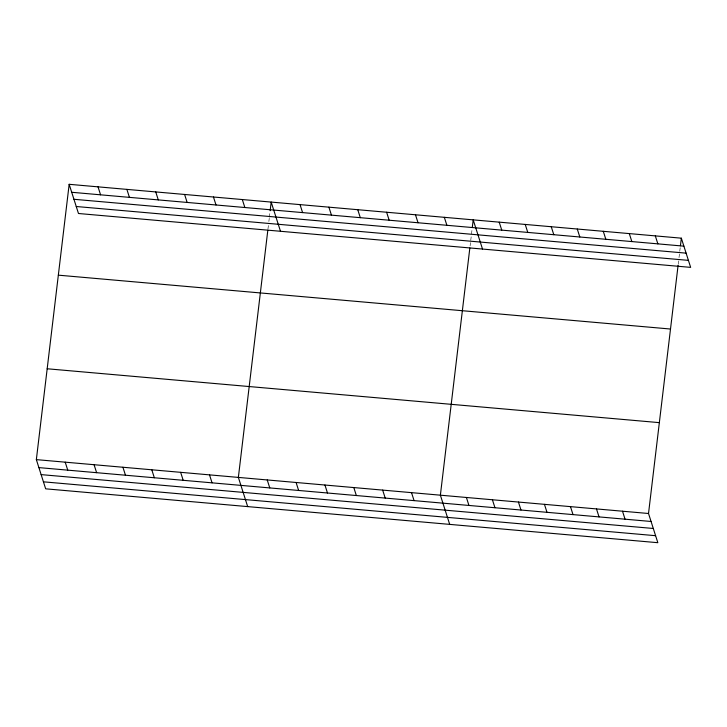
<?xml version="1.0" encoding="UTF-8"?>
<svg xmlns="http://www.w3.org/2000/svg" width="727" height="727" viewBox="0 0 727 727"><rect width="100%" height="100%" fill="white"/><g stroke="black" fill="none" stroke-linecap="round" stroke-linejoin="round"><path stroke-width="0.55" stroke-dasharray="3.63 2.73" d="M267.954 229.123L268.472 224.797M268.863 221.553L269.244 218.309M269.372 217.228L270.017 211.821M470.105 245.817L470.487 242.573M470.742 240.41L472.168 228.514M678.236 264.137L678.627 260.893M679.009 257.649L680.299 246.826"/><path stroke-width="1.09" d="M678.109 265.219L648.52 513.498L657.835 542.696L45.665 488.826L36.35 459.628L69.165 184.304L681.335 238.174L690.65 267.372L78.48 213.502L69.165 184.304M267.827 230.205L238.365 477.403L247.68 506.601M270.144 210.739L271.18 202.088L280.495 231.277M469.842 247.98L440.38 495.187L449.695 524.376M472.296 227.433L473.195 219.863L482.51 249.052M680.427 245.744L681.335 238.174M71.709 192.282L683.88 246.153M73.945 199.289L686.115 253.15M76.244 206.504L688.414 260.366M58.333 275.16L670.503 329.031M47.182 368.771L659.344 422.641M36.35 459.628L648.52 513.498M38.894 467.606L651.065 521.477M41.13 474.613L653.3 528.474M43.429 481.819L655.6 535.69M655.318 235.884L657.862 243.863M629.3 233.594L631.845 241.573M603.283 231.304L605.827 239.283M577.265 229.014L579.81 236.993M551.248 226.724L553.792 234.703M622.503 511.208L625.047 519.187M525.23 224.443L527.775 232.422M596.485 508.918L599.03 516.897M499.213 222.153L501.757 230.132M570.468 506.628L573.012 514.607M544.45 504.338L546.995 512.317M444.333 217.318L446.878 225.297M518.433 502.048L520.977 510.027M415.48 214.783L418.025 222.762M492.415 499.758L494.96 507.737M386.619 212.239L389.163 220.217M466.398 497.468L468.942 505.447M357.757 209.703L360.301 217.682M328.895 207.159L331.448 215.137M411.518 492.642L414.072 500.621M300.042 204.623L302.586 212.602M382.666 490.107L385.21 498.086M353.804 487.563L356.348 495.541M242.318 199.543L244.863 207.522M324.942 485.027L327.486 493.006M213.456 197.008L216.01 204.987M296.089 482.483L298.633 490.461M184.603 194.463L187.148 202.442M267.227 479.947L269.772 487.926M155.742 191.928L158.286 199.907M126.88 189.383L129.424 197.362M209.503 474.867L212.057 482.846M98.027 186.848L100.571 194.827M180.65 472.332L183.195 480.311M151.789 469.787L154.333 477.766M122.927 467.252L125.471 475.231M94.065 464.707L96.618 472.686M65.212 462.172L67.756 470.151"/></g></svg>
